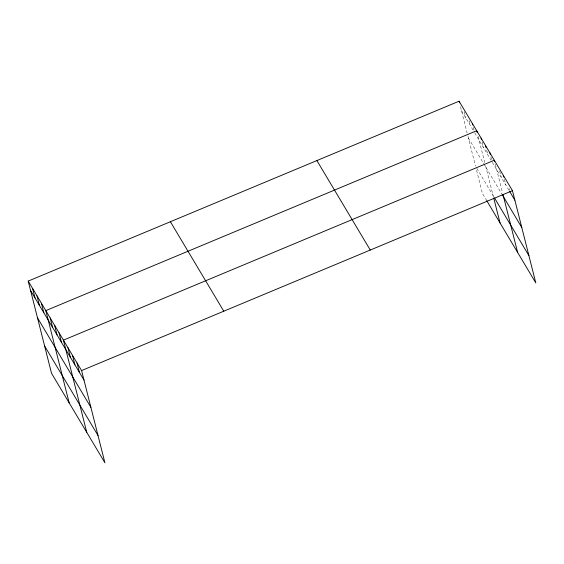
<?xml version="1.0" encoding="UTF-8"?>
<svg xmlns="http://www.w3.org/2000/svg" width="564" height="564" viewBox="0 0 564 564"><rect width="100%" height="100%" fill="white"/><g stroke="black" fill="none" stroke-linecap="round" stroke-linejoin="round"><path stroke-width="0.42" stroke-dasharray="2.82 2.11" d="M461.479 110.699L473.816 131.37M474.698 132.843L490.99 160.155M492.309 162.369L509.088 190.491M468.388 138.004L501.861 194.101M476.827 168.347L493.126 195.659M486.824 200.812L482.417 193.431L476.347 169.44M509.327 188.609L509.729 190.188M504.385 179.422L505.788 184.957M499.648 171.026L501.255 177.357M495.312 164.209L502.573 192.916M490.906 156.827L491.709 159.993M486.704 150.235L487.909 154.987M482.1 142.065L483.503 147.606M478.096 136.269L484.751 162.559M485.59 165.872L493.542 197.308M473.295 127.302L474.091 130.467M469.086 120.71L470.291 125.462M464.285 111.75L465.885 118.08M460.478 106.744L467.133 133.033M467.972 136.347L475.508 166.133"/><path stroke-width="0.85" d="M28.2 281.098L81.583 370.569L104.918 462.797L51.535 373.326L28.2 281.098L459.082 101.203L512.464 190.674L535.8 282.902L486.824 200.812M81.583 370.569L512.464 190.674M509.504 191.182L514.869 200.171M502.305 194.834L521.77 227.475M494.445 197.872L528.891 255.598M316.89 160.571L370.273 250.035M170.391 221.73L223.774 311.201M30.604 290.594L83.987 380.065M37.513 317.892L90.896 407.363M44.626 346.021L98.009 435.493M503.384 175.46L503.786 177.047M494.713 161.84L494.311 160.254L63.436 340.148L86.771 432.376M502.996 194.573L517.646 252.482M489.904 152.872L490.306 154.458M485.505 145.491L486.105 147.867M481.099 138.109L481.501 139.696M477.095 132.314L476.693 130.728L45.818 310.623L69.153 402.851M493.754 198.14L500.035 222.956M472.294 123.347L472.688 124.933M459.082 101.203L459.477 102.789M77.042 362.962L79.446 372.459M72.509 355.355L74.913 364.852M67.969 347.755L70.373 357.252M59.03 332.767L61.434 342.263M54.623 325.386L57.027 334.882M50.217 318.004L52.621 327.501M41.412 303.242L43.816 312.738M37.005 295.86L39.409 305.357M32.606 288.479L35.01 297.975"/></g></svg>
